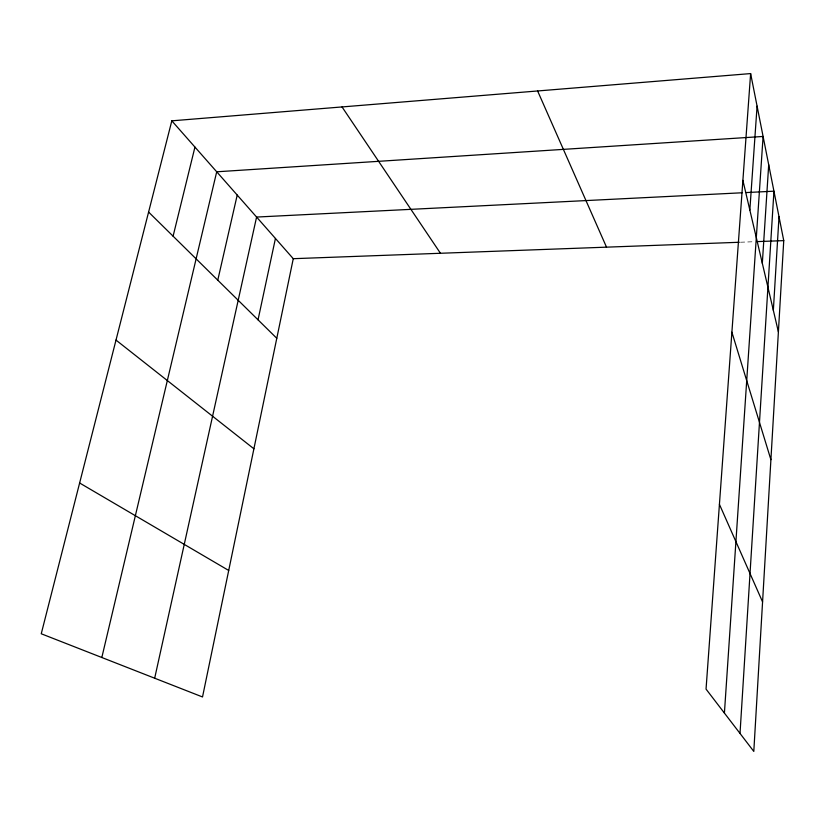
<?xml version="1.0" encoding="UTF-8"?>
<svg xmlns="http://www.w3.org/2000/svg" width="825" height="825" viewBox="0 0 825 825"><rect width="100%" height="100%" fill="white"/><g stroke="black" fill="none" stroke-linecap="round" stroke-linejoin="round"><path stroke-width="0.62" stroke-dasharray="4.12 3.09" d="M740.561 242.22L754.535 241.704"/><path stroke-width="1.24" d="M750.626 73.58L783.75 240.632L753.803 751.42L706.045 689.112L750.626 73.58L171.817 120.832L41.25 633.765L202.517 696.96L293.267 258.689L171.817 120.832M773.345 310.313L779.006 216.707M740.015 733.435L773.943 191.183L745.986 192.576M762.321 263.288L768.704 164.732M724.412 713.089L763.094 136.455L216.707 171.796L101.826 657.504M749.842 210.055L757.082 106.147M258.039 319.832L275.437 238.456M154.677 678.212L256.585 217.057L742.18 192.772M217.769 280.18L237.218 195.071M173.095 236.187L194.947 147.087M293.267 258.689L739.283 242.272M757.072 241.612L783.75 240.632M79.623 482.996L228.711 570.467M116.005 340.096L253.904 448.79M148.593 212.056L276.787 338.291M342.035 106.941L440.457 253.275M537.622 90.977L606.519 247.16M719.421 504.333L762.568 601.889M731.888 332.186L770.901 459.68M742.892 180.376L778.398 331.897"/></g></svg>
